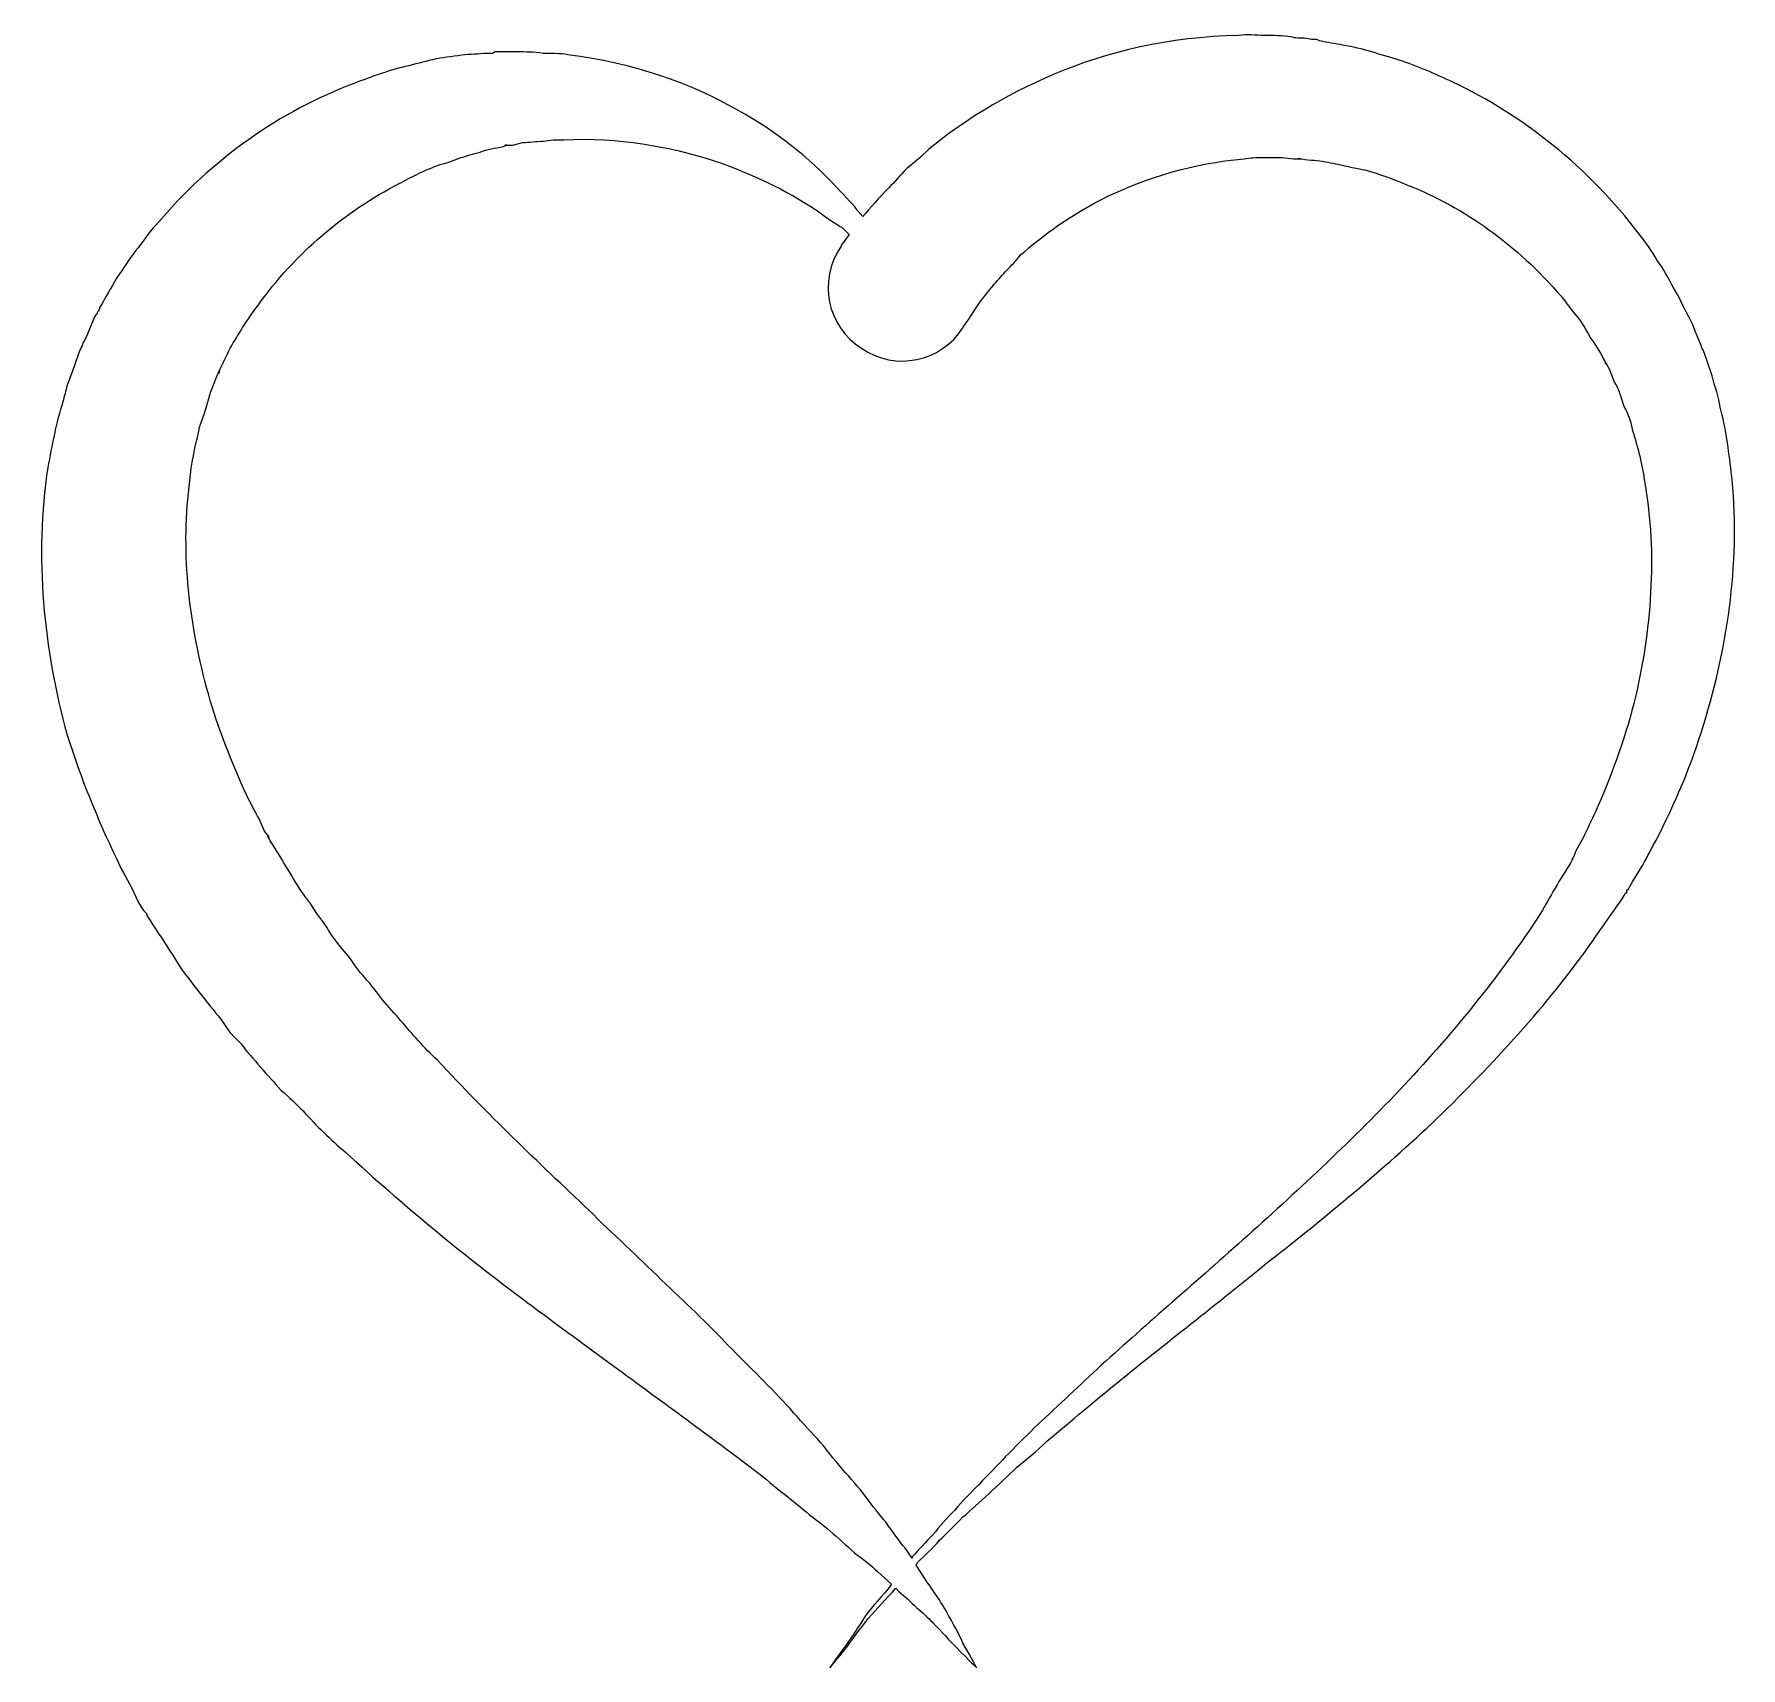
# Model space of a CAD drawing. Header units: centimetres. Extents: x -10.9 to 10.9, y -10.5 to 10.5.
import ezdxf

# ---------------------------------------------------------------- set-up
doc = ezdxf.new("R2010")
doc.units = ezdxf.units.CM
doc.header["$MEASUREMENT"] = 0
doc.layers.add('Layer 1', color=7, linetype='Continuous')

msp = doc.modelspace()

# ---------------------------------------------------------------- linework, layer by layer
at = {"layer": 'Layer 1'}
for points, knots in [([(0.36249, -9.14977), (0.36249, -9.14977), (0.41522, -9.2378), (0.41522, -9.2378), (0.41522, -9.2378), (0.5383, -9.43103), (0.66165, -9.58943), (0.74944, -9.74781), (0.74944, -9.74781), (0.83747, -9.90619), (0.90785, -10.0293), (0.96055, -10.15238), (0.96055, -10.15238), (1.08363, -10.36328), (1.13637, -10.46872), (1.13637, -10.46872), (1.13637, -10.46872), (1.13637, -10.46872), (1.04858, -10.38093), (0.87277, -10.20488), (0.87277, -10.20488), (0.78474, -10.11709), (0.69672, -10.01163), (0.57361, -9.88854), (0.57361, -9.88854), (0.4505, -9.76545), (0.29212, -9.6247), (0.13395, -9.48397), (0.13395, -9.48397), (0.13395, -9.48397), (0.09865, -9.44865), (0.09865, -9.44865), (0.09865, -9.44865), (-0.02443, -9.58941), (-0.14754, -9.71252), (-0.25298, -9.8356), (-0.25298, -9.8356), (-0.35865, -9.97633), (-0.44644, -10.08179), (-0.51682, -10.18747), (-0.51682, -10.18747), (-0.67523, -10.38093), (-0.74558, -10.46872), (-0.74558, -10.46872), (-0.74558, -10.46872), (-0.74558, -10.46872), (-0.6752, -10.36328), (-0.53447, -10.17006), (-0.53447, -10.17006), (-0.46409, -10.06439), (-0.37609, -9.9413), (-0.28828, -9.80052), (-0.28828, -9.80052), (-0.20025, -9.67744), (-0.07717, -9.55433), (0.04592, -9.39618), (0.04592, -9.39618), (0.04592, -9.39618), (-0.1299, -9.2378), (-0.1299, -9.2378), (-0.1299, -9.2378), (-0.21793, -9.14977), (-0.32336, -9.07939), (-0.4288, -8.99161), (-0.4288, -8.99161), (-0.53447, -8.90358), (-0.63991, -8.79791), (-0.74561, -8.71009), (-0.74561, -8.71009), (-0.85105, -8.62206), (-0.97416, -8.53406), (-1.09724, -8.4286), (-1.09724, -8.4286), (-1.22032, -8.32314), (-1.34343, -8.23511), (-1.46652, -8.12967), (-1.46652, -8.12967), (-1.5896, -8.024), (-1.73036, -7.91856), (-1.87112, -7.81312), (-1.87112, -7.81312), (-2.15261, -7.60201), (-2.4341, -7.39087), (-2.75041, -7.16232), (-2.75041, -7.16232), (-3.36612, -6.70504), (-4.05195, -6.21241), (-4.75569, -5.68473), (-4.75569, -5.68473), (-5.4766, -5.13961), (-6.2154, -4.54157), (-6.95419, -3.85574), (-6.95419, -3.85574), (-7.14742, -3.69755), (-7.32347, -3.52152), (-7.49928, -3.32805), (-7.49928, -3.32805), (-7.58731, -3.24002), (-7.6751, -3.15223), (-7.78077, -3.06421), (-7.78077, -3.06421), (-7.8688, -2.95877), (-7.95659, -2.87072), (-8.04461, -2.76528), (-8.04461, -2.76528), (-8.1324, -2.65987), (-8.22043, -2.57182), (-8.2908, -2.46614), (-8.2908, -2.46614), (-8.2908, -2.46614), (-8.43153, -2.32541), (-8.43153, -2.32541), (-8.43153, -2.32541), (-8.43153, -2.32541), (-8.55461, -2.14981), (-8.55461, -2.14981), (-8.55461, -2.14981), (-8.73043, -1.93846), (-8.90648, -1.70991), (-9.06465, -1.49904), (-9.06465, -1.49904), (-9.20538, -1.27028), (-9.3459, -1.05914), (-9.48663, -0.84814), (-9.48663, -0.84814), (-9.48663, -0.84814), (-9.50428, -0.81295), (-9.50428, -0.81295), (-9.50428, -0.81295), (-9.50428, -0.81295), (-9.50428, -0.79541), (-9.50428, -0.79541), (-9.50428, -0.79541), (-9.50428, -0.79541), (-9.53958, -0.76025), (-9.53958, -0.76025), (-9.53958, -0.76025), (-9.53958, -0.76025), (-9.55699, -0.74258), (-9.55699, -0.74258), (-9.55699, -0.74258), (-9.55699, -0.74258), (-9.6097, -0.65469), (-9.6097, -0.65469), (-9.6097, -0.65469), (-9.6097, -0.65469), (-9.69773, -0.46123), (-9.69773, -0.46123), (-9.69773, -0.46123), (-9.76811, -0.33815), (-9.83849, -0.2149), (-9.89119, -0.09182), (-9.89119, -0.09182), (-10.13738, 0.41822), (-10.3485, 0.9459), (-10.52431, 1.4911), (-10.52431, 1.4911), (-10.82345, 2.59918), (-10.94653, 3.77752), (-10.7705, 4.92076), (-10.7705, 4.92076), (-10.71777, 5.20214), (-10.66506, 5.50118), (-10.57727, 5.76499), (-10.57727, 5.76499), (-10.55962, 5.83524), (-10.54197, 5.90562), (-10.52433, 5.976), (-10.52433, 5.976), (-10.52433, 5.976), (-10.43654, 6.20465), (-10.43654, 6.20465), (-10.43654, 6.20465), (-10.43654, 6.20465), (-10.36616, 6.41576), (-10.36616, 6.41576), (-10.36616, 6.41576), (-10.33086, 6.48601), (-10.31345, 6.53884), (-10.27813, 6.59158), (-10.27813, 6.59158), (-10.27813, 6.59158), (-10.20775, 6.7675), (-10.20775, 6.7675), (-10.20775, 6.7675), (-10.20775, 6.7675), (-10.17267, 6.85542), (-10.17267, 6.85542), (-10.17267, 6.85542), (-10.13737, 6.90813), (-10.15502, 6.87296), (-10.13737, 6.89061), (-10.13737, 6.89061), (-10.13737, 6.89061), (-10.13737, 6.90815), (-10.13737, 6.90815), (-10.13737, 6.90815), (-10.13737, 6.90815), (-10.11972, 6.9258), (-10.11972, 6.9258), (-10.11972, 6.9258), (-10.11972, 6.9258), (-10.10231, 6.97853), (-10.10231, 6.97853), (-10.10231, 6.97853), (-10.03193, 7.10161), (-9.96158, 7.22472), (-9.8912, 7.34791), (-9.8912, 7.34791), (-9.80341, 7.47099), (-9.73279, 7.5941), (-9.64501, 7.69965), (-9.64501, 7.69965), (-9.55698, 7.80509), (-9.4866, 7.9283), (-9.38117, 8.03374), (-9.38117, 8.03374), (-8.67767, 8.87797), (-7.78071, 9.49358), (-6.84845, 9.84532), (-6.84845, 9.84532), (-6.61993, 9.93335), (-6.3735, 10.02124), (-6.14495, 10.07397), (-6.14495, 10.07397), (-6.02187, 10.10916), (-5.91643, 10.12681), (-5.79332, 10.162), (-5.79332, 10.162), (-5.67024, 10.17954), (-5.54689, 10.19708), (-5.4238, 10.21473), (-5.4238, 10.21473), (-5.31836, 10.21473), (-5.21269, 10.23227), (-5.10725, 10.23227), (-5.10725, 10.23227), (-5.10725, 10.23227), (-5.07221, 10.23228), (-5.07221, 10.23228), (-5.07221, 10.23228), (-5.07221, 10.23228), (-5.03691, 10.24993), (-5.03691, 10.24993), (-5.03691, 10.24993), (-5.03691, 10.24993), (-5.03691, 10.24993), (-5.03691, 10.24993), (-5.03691, 10.24993), (-5.03691, 10.24993), (-5.0195, 10.24993), (-5.0195, 10.24993), (-5.0195, 10.24993), (-5.0195, 10.24993), (-4.93148, 10.24993), (-4.93148, 10.24993), (-4.93148, 10.24993), (-4.87875, 10.24993), (-4.8084, 10.24993), (-4.75566, 10.24993), (-4.75566, 10.24993), (-4.64999, 10.24993), (-4.54455, 10.24993), (-4.42146, 10.23228), (-4.42146, 10.23228), (-4.31579, 10.23228), (-4.21035, 10.23228), (-4.10489, 10.21474), (-4.10489, 10.21474), (-3.26066, 10.10917), (-2.52186, 9.84536), (-1.94144, 9.51124), (-1.94144, 9.51124), (-1.36102, 9.19469), (-0.92139, 8.80774), (-0.60482, 8.45587), (-0.60482, 8.45587), (-0.49938, 8.35043), (-0.41133, 8.24486), (-0.32333, 8.13932), (-0.32333, 8.13932), (-0.23554, 8.24489), (-0.11246, 8.38562), (0.01089, 8.5087), (0.01089, 8.5087), (0.08127, 8.57908), (0.15141, 8.66697), (0.23941, 8.75489), (0.23941, 8.75489), (0.32744, 8.82527), (0.4329, 8.91316), (0.5209, 9.00122), (0.5209, 9.00122), (0.92526, 9.33531), (1.4706, 9.68705), (2.13901, 9.96856), (2.13901, 9.96856), (2.80745, 10.24994), (3.59872, 10.44341), (4.49568, 10.46092), (4.49568, 10.46092), (4.60135, 10.47857), (4.70679, 10.46092), (4.8299, 10.46092), (4.8299, 10.46092), (4.93534, 10.46092), (5.05866, 10.46092), (5.16412, 10.44338), (5.16412, 10.44338), (5.21683, 10.42573), (5.2872, 10.42573), (5.33994, 10.42573), (5.33994, 10.42573), (5.33994, 10.42573), (5.42797, 10.40819), (5.42797, 10.40819), (5.42797, 10.40819), (5.42797, 10.40819), (5.44561, 10.40821), (5.44561, 10.40821), (5.44561, 10.40821), (5.44561, 10.40821), (5.49832, 10.40821), (5.49832, 10.40821), (5.49832, 10.40821), (5.49832, 10.40821), (5.5334, 10.39056), (5.5334, 10.39056), (5.5334, 10.39056), (5.63907, 10.37302), (5.72686, 10.35548), (5.83254, 10.33783), (5.83254, 10.33783), (5.95562, 10.32029), (6.07873, 10.2851), (6.20182, 10.24994), (6.20182, 10.24994), (6.3249, 10.21475), (6.44801, 10.17956), (6.55369, 10.14437), (6.55369, 10.14437), (6.78224, 10.07399), (7.01076, 9.96855), (7.23954, 9.86299), (7.23954, 9.86299), (8.13648, 9.44087), (8.98076, 8.77256), (9.63151, 7.91066), (9.63151, 7.91066), (9.7193, 7.80509), (9.78992, 7.69965), (9.86006, 7.57657), (9.86006, 7.57657), (9.94809, 7.471), (10.00079, 7.34792), (10.07117, 7.2247), (10.07117, 7.2247), (10.14152, 7.11926), (10.19425, 6.97851), (10.26463, 6.85542), (10.26463, 6.85542), (10.26463, 6.85542), (10.31736, 6.74985), (10.31736, 6.74985), (10.31736, 6.74985), (10.31736, 6.74985), (10.35266, 6.66193), (10.35266, 6.66193), (10.35266, 6.66193), (10.35266, 6.66193), (10.42304, 6.48601), (10.42304, 6.48601), (10.42304, 6.48601), (10.44069, 6.4333), (10.47575, 6.38057), (10.49315, 6.31019), (10.49315, 6.31019), (10.49315, 6.31019), (10.56377, 6.09908), (10.56377, 6.09908), (10.56377, 6.09908), (10.59883, 5.95845), (10.65156, 5.8177), (10.66921, 5.69461), (10.66921, 5.69461), (10.73956, 5.43077), (10.77465, 5.14941), (10.80994, 4.86789), (10.80994, 4.86789), (10.93302, 3.77746), (10.77464, 2.66939), (10.45807, 1.63169), (10.45807, 1.63169), (10.2999, 1.10414), (10.08879, 0.61164), (9.8426, 0.13679), (9.8426, 0.13679), (9.77222, 0.01371), (9.71928, -0.10951), (9.64911, -0.21495), (9.64911, -0.21495), (9.64911, -0.21495), (9.54344, -0.39087), (9.54344, -0.39087), (9.54344, -0.39087), (9.54344, -0.39087), (9.49073, -0.47876), (9.49073, -0.47876), (9.49073, -0.47876), (9.49073, -0.47876), (9.47308, -0.49641), (9.47308, -0.49641), (9.47308, -0.49641), (9.47308, -0.49641), (9.47308, -0.5316), (9.47308, -0.5316), (9.47308, -0.5316), (9.47308, -0.5316), (9.45567, -0.5316), (9.45567, -0.5316), (9.45567, -0.5316), (9.45567, -0.5316), (9.438, -0.56679), (9.438, -0.56679), (9.438, -0.56679), (9.29727, -0.7778), (9.1391, -0.98904), (8.99837, -1.19991), (8.99837, -1.19991), (8.38266, -2.06155), (7.67918, -2.80061), (6.97568, -3.4862), (6.97568, -3.4862), (6.25453, -4.15464), (5.53338, -4.75268), (4.82988, -5.29778), (4.82988, -5.29778), (4.14403, -5.86076), (3.47558, -6.37082), (2.87755, -6.86319), (2.87755, -6.86319), (2.57865, -7.10938), (2.29713, -7.33814), (2.03356, -7.56693), (2.03356, -7.56693), (1.91024, -7.69001), (1.76972, -7.79548), (1.64663, -7.90089), (1.64663, -7.90089), (1.52331, -8.02397), (1.40022, -8.12965), (1.29476, -8.23511), (1.29476, -8.23511), (1.17168, -8.34078), (1.066, -8.44622), (0.96056, -8.53404), (0.96056, -8.53404), (0.85512, -8.63971), (0.74945, -8.74539), (0.66166, -8.83318), (0.66166, -8.83318), (0.57363, -8.93862), (0.4682, -9.02667), (0.38017, -9.1147), (0.38017, -9.1147), (0.38017, -9.1147), (0.36249, -9.14977), (0.36249, -9.14977)], [0, 0, 0, 0, 0.00847458, 0.00847458, 0.00847458, 0.00847458, 0.01694915, 0.01694915, 0.01694915, 0.01694915, 0.02542373, 0.02542373, 0.02542373, 0.02542373, 0.03389831, 0.03389831, 0.03389831, 0.03389831, 0.04237288, 0.04237288, 0.04237288, 0.04237288, 0.05084746, 0.05084746, 0.05084746, 0.05084746, 0.05932203, 0.05932203, 0.05932203, 0.05932203, 0.06779661, 0.06779661, 0.06779661, 0.06779661, 0.07627119, 0.07627119, 0.07627119, 0.07627119, 0.08474576, 0.08474576, 0.08474576, 0.08474576, 0.09322034, 0.09322034, 0.09322034, 0.09322034, 0.10169492, 0.10169492, 0.10169492, 0.10169492, 0.11016949, 0.11016949, 0.11016949, 0.11016949, 0.11864407, 0.11864407, 0.11864407, 0.11864407, 0.12711864, 0.12711864, 0.12711864, 0.12711864, 0.13559322, 0.13559322, 0.13559322, 0.13559322, 0.1440678, 0.1440678, 0.1440678, 0.1440678, 0.15254237, 0.15254237, 0.15254237, 0.15254237, 0.16101695, 0.16101695, 0.16101695, 0.16101695, 0.16949153, 0.16949153, 0.16949153, 0.16949153, 0.1779661, 0.1779661, 0.1779661, 0.1779661, 0.18644068, 0.18644068, 0.18644068, 0.18644068, 0.19491525, 0.19491525, 0.19491525, 0.19491525, 0.20338983, 0.20338983, 0.20338983, 0.20338983, 0.21186441, 0.21186441, 0.21186441, 0.21186441, 0.22033898, 0.22033898, 0.22033898, 0.22033898, 0.22881356, 0.22881356, 0.22881356, 0.22881356, 0.23728814, 0.23728814, 0.23728814, 0.23728814, 0.24576271, 0.24576271, 0.24576271, 0.24576271, 0.25423729, 0.25423729, 0.25423729, 0.25423729, 0.26271186, 0.26271186, 0.26271186, 0.26271186, 0.27118644, 0.27118644, 0.27118644, 0.27118644, 0.27966102, 0.27966102, 0.27966102, 0.27966102, 0.28813559, 0.28813559, 0.28813559, 0.28813559, 0.29661017, 0.29661017, 0.29661017, 0.29661017, 0.30508475, 0.30508475, 0.30508475, 0.30508475, 0.31355932, 0.31355932, 0.31355932, 0.31355932, 0.3220339, 0.3220339, 0.3220339, 0.3220339, 0.33050847, 0.33050847, 0.33050847, 0.33050847, 0.33898305, 0.33898305, 0.33898305, 0.33898305, 0.34745763, 0.34745763, 0.34745763, 0.34745763, 0.3559322, 0.3559322, 0.3559322, 0.3559322, 0.36440678, 0.36440678, 0.36440678, 0.36440678, 0.37288136, 0.37288136, 0.37288136, 0.37288136, 0.38135593, 0.38135593, 0.38135593, 0.38135593, 0.38983051, 0.38983051, 0.38983051, 0.38983051, 0.39830508, 0.39830508, 0.39830508, 0.39830508, 0.40677966, 0.40677966, 0.40677966, 0.40677966, 0.41525424, 0.41525424, 0.41525424, 0.41525424, 0.42372881, 0.42372881, 0.42372881, 0.42372881, 0.43220339, 0.43220339, 0.43220339, 0.43220339, 0.44067797, 0.44067797, 0.44067797, 0.44067797, 0.44915254, 0.44915254, 0.44915254, 0.44915254, 0.45762712, 0.45762712, 0.45762712, 0.45762712, 0.46610169, 0.46610169, 0.46610169, 0.46610169, 0.47457627, 0.47457627, 0.47457627, 0.47457627, 0.48305085, 0.48305085, 0.48305085, 0.48305085, 0.49152542, 0.49152542, 0.49152542, 0.49152542, 0.5, 0.5, 0.5, 0.5, 0.50847458, 0.50847458, 0.50847458, 0.50847458, 0.51694915, 0.51694915, 0.51694915, 0.51694915, 0.52542373, 0.52542373, 0.52542373, 0.52542373, 0.53389831, 0.53389831, 0.53389831, 0.53389831, 0.54237288, 0.54237288, 0.54237288, 0.54237288, 0.55084746, 0.55084746, 0.55084746, 0.55084746, 0.55932203, 0.55932203, 0.55932203, 0.55932203, 0.56779661, 0.56779661, 0.56779661, 0.56779661, 0.57627119, 0.57627119, 0.57627119, 0.57627119, 0.58474576, 0.58474576, 0.58474576, 0.58474576, 0.59322034, 0.59322034, 0.59322034, 0.59322034, 0.60169492, 0.60169492, 0.60169492, 0.60169492, 0.61016949, 0.61016949, 0.61016949, 0.61016949, 0.61864407, 0.61864407, 0.61864407, 0.61864407, 0.62711864, 0.62711864, 0.62711864, 0.62711864, 0.63559322, 0.63559322, 0.63559322, 0.63559322, 0.6440678, 0.6440678, 0.6440678, 0.6440678, 0.65254237, 0.65254237, 0.65254237, 0.65254237, 0.66101695, 0.66101695, 0.66101695, 0.66101695, 0.66949153, 0.66949153, 0.66949153, 0.66949153, 0.6779661, 0.6779661, 0.6779661, 0.6779661, 0.68644068, 0.68644068, 0.68644068, 0.68644068, 0.69491525, 0.69491525, 0.69491525, 0.69491525, 0.70338983, 0.70338983, 0.70338983, 0.70338983, 0.71186441, 0.71186441, 0.71186441, 0.71186441, 0.72033898, 0.72033898, 0.72033898, 0.72033898, 0.72881356, 0.72881356, 0.72881356, 0.72881356, 0.73728814, 0.73728814, 0.73728814, 0.73728814, 0.74576271, 0.74576271, 0.74576271, 0.74576271, 0.75423729, 0.75423729, 0.75423729, 0.75423729, 0.76271186, 0.76271186, 0.76271186, 0.76271186, 0.77118644, 0.77118644, 0.77118644, 0.77118644, 0.77966102, 0.77966102, 0.77966102, 0.77966102, 0.78813559, 0.78813559, 0.78813559, 0.78813559, 0.79661017, 0.79661017, 0.79661017, 0.79661017, 0.80508475, 0.80508475, 0.80508475, 0.80508475, 0.81355932, 0.81355932, 0.81355932, 0.81355932, 0.8220339, 0.8220339, 0.8220339, 0.8220339, 0.83050847, 0.83050847, 0.83050847, 0.83050847, 0.83898305, 0.83898305, 0.83898305, 0.83898305, 0.84745763, 0.84745763, 0.84745763, 0.84745763, 0.8559322, 0.8559322, 0.8559322, 0.8559322, 0.86440678, 0.86440678, 0.86440678, 0.86440678, 0.87288136, 0.87288136, 0.87288136, 0.87288136, 0.88135593, 0.88135593, 0.88135593, 0.88135593, 0.88983051, 0.88983051, 0.88983051, 0.88983051, 0.89830508, 0.89830508, 0.89830508, 0.89830508, 0.90677966, 0.90677966, 0.90677966, 0.90677966, 0.91525424, 0.91525424, 0.91525424, 0.91525424, 0.92372881, 0.92372881, 0.92372881, 0.92372881, 0.93220339, 0.93220339, 0.93220339, 0.93220339, 0.94067797, 0.94067797, 0.94067797, 0.94067797, 0.94915254, 0.94915254, 0.94915254, 0.94915254, 0.95762712, 0.95762712, 0.95762712, 0.95762712, 0.96610169, 0.96610169, 0.96610169, 0.96610169, 0.97457627, 0.97457627, 0.97457627, 0.97457627, 0.98305085, 0.98305085, 0.98305085, 0.98305085, 1, 1, 1, 1]), ([(-0.49939, 7.91062), (-0.49939, 7.91062), (-0.58718, 7.99854), (-0.58718, 7.99854), (-0.58718, 7.99854), (-0.67521, 8.05138), (-0.763, 8.10411), (-0.85102, 8.17446), (-0.85102, 8.17446), (-1.20265, 8.42065), (-1.6776, 8.66696), (-2.24035, 8.86042), (-2.24035, 8.86042), (-2.80333, 9.03624), (-3.45413, 9.15945), (-4.1576, 9.12426), (-4.1576, 9.12426), (-4.24563, 9.12426), (-4.33342, 9.12426), (-4.42144, 9.10661), (-4.42144, 9.10661), (-4.50947, 9.10661), (-4.59726, 9.08907), (-4.68528, 9.08907), (-4.68528, 9.08907), (-4.68528, 9.08907), (-4.80836, 9.05388), (-4.80836, 9.05388), (-4.80836, 9.05388), (-4.80836, 9.05388), (-4.87874, 9.05388), (-4.87874, 9.05388), (-4.87874, 9.05388), (-4.87874, 9.05388), (-4.89639, 9.05388), (-4.89639, 9.05388), (-4.89639, 9.05388), (-4.89639, 9.05388), (-4.9138, 9.05388), (-4.9138, 9.05388), (-4.9138, 9.05388), (-4.87872, 9.05388), (-4.89639, 9.05388), (-4.89639, 9.05388), (-4.89639, 9.05388), (-4.89639, 9.05388), (-4.93145, 9.03623), (-4.93145, 9.03623), (-4.93145, 9.03623), (-5.03689, 9.01869), (-5.14256, 9.00117), (-5.23035, 8.96598), (-5.23035, 8.96598), (-5.31838, 8.94833), (-5.4064, 8.91314), (-5.47654, 8.8956), (-5.47654, 8.8956), (-5.56457, 8.86041), (-5.65259, 8.82522), (-5.74038, 8.80768), (-5.74038, 8.80768), (-5.93384, 8.7373), (-6.1099, 8.6493), (-6.26807, 8.56138), (-6.26807, 8.56138), (-6.95413, 8.20964), (-7.6049, 7.66442), (-8.07965, 6.9961), (-8.07965, 6.9961), (-8.20273, 6.83769), (-8.30841, 6.66188), (-8.41387, 6.48596), (-8.41387, 6.48596), (-8.46658, 6.39807), (-8.5019, 6.2925), (-8.5546, 6.2046), (-8.5546, 6.2046), (-8.5546, 6.2046), (-8.57201, 6.16941), (-8.57201, 6.16941), (-8.57201, 6.16941), (-8.57201, 6.16941), (-8.57201, 6.15187), (-8.57201, 6.15187), (-8.57201, 6.15187), (-8.57201, 6.15187), (-8.57201, 6.13422), (-8.57201, 6.13422), (-8.57201, 6.13422), (-8.57201, 6.15187), (-8.58966, 6.09903), (-8.57201, 6.16941), (-8.57201, 6.16941), (-8.57201, 6.16941), (-8.60731, 6.08152), (-8.60731, 6.08152), (-8.60731, 6.08152), (-8.60731, 6.08152), (-8.67769, 5.9056), (-8.67769, 5.9056), (-8.67769, 5.9056), (-8.69534, 5.85287), (-8.71275, 5.78252), (-8.73042, 5.72978), (-8.73042, 5.72978), (-8.73042, 5.72978), (-8.76572, 5.60656), (-8.76572, 5.60656), (-8.76572, 5.60656), (-8.76572, 5.60656), (-8.81845, 5.46593), (-8.81845, 5.46593), (-8.81845, 5.46593), (-8.83586, 5.41309), (-8.83586, 5.36039), (-8.85351, 5.30766), (-8.85351, 5.30766), (-8.90645, 5.09655), (-8.94154, 4.88554), (-8.95895, 4.67441), (-8.95895, 4.67441), (-9.06465, 3.81264), (-8.95895, 2.89802), (-8.71276, 2.01871), (-8.71276, 2.01871), (-8.58968, 1.57892), (-8.41386, 1.13929), (-8.2204, 0.71717), (-8.2204, 0.71717), (-8.16769, 0.6116), (-8.11496, 0.50606), (-8.06199, 0.41814), (-8.06199, 0.41814), (-8.06199, 0.41814), (-7.99188, 0.25987), (-7.99188, 0.25987), (-7.99188, 0.25987), (-7.99188, 0.25987), (-7.93891, 0.18949), (-7.93891, 0.18949), (-7.93891, 0.18949), (-7.93891, 0.18949), (-7.93891, 0.17195), (-7.93891, 0.17195), (-7.93891, 0.17195), (-7.92126, 0.13676), (-7.95656, 0.18949), (-7.95656, 0.18949), (-7.95656, 0.18949), (-7.95656, 0.18949), (-7.93891, 0.17195), (-7.93891, 0.17195), (-7.93891, 0.17195), (-7.93891, 0.17195), (-7.92126, 0.13676), (-7.92126, 0.13676), (-7.92126, 0.13676), (-7.78074, -0.07435), (-7.65766, -0.30303), (-7.51692, -0.51401), (-7.51692, -0.51401), (-7.48184, -0.56685), (-7.44654, -0.61955), (-7.41125, -0.65474), (-7.41125, -0.65474), (-7.41125, -0.65474), (-7.32346, -0.79547), (-7.32346, -0.79547), (-7.32346, -0.79547), (-7.25308, -0.88339), (-7.18273, -0.98907), (-7.13, -1.07685), (-7.13, -1.07685), (-7.13, -1.07685), (-7.02433, -1.21758), (-7.02433, -1.21758), (-7.02433, -1.21758), (-7.02433, -1.21758), (-6.91889, -1.34066), (-6.91889, -1.34066), (-6.91889, -1.34066), (-6.84851, -1.4461), (-6.77816, -1.53415), (-6.70802, -1.62218), (-6.70802, -1.62218), (-6.61999, -1.70994), (-6.54961, -1.81541), (-6.47926, -1.90343), (-6.47926, -1.90343), (-6.40891, -1.99145), (-6.32085, -2.07927), (-6.2505, -2.16727), (-6.2505, -2.16727), (-6.09233, -2.34311), (-5.9516, -2.51914), (-5.77578, -2.67731), (-5.77578, -2.67731), (-5.14266, -3.36314), (-4.47424, -3.99628), (-3.84112, -4.59456), (-3.84112, -4.59456), (-3.52431, -4.91087), (-3.208, -5.19239), (-2.90886, -5.4915), (-2.90886, -5.4915), (-2.60996, -5.77302), (-2.31103, -6.05427), (-2.04722, -6.33549), (-2.04722, -6.33549), (-1.76573, -6.61701), (-1.50189, -6.88082), (-1.25569, -7.14467), (-1.25569, -7.14467), (-1.13261, -7.2854), (-1.02693, -7.40851), (-0.90382, -7.5316), (-0.90382, -7.5316), (-0.79838, -7.65468), (-0.69271, -7.79547), (-0.58725, -7.91855), (-0.58725, -7.91855), (-0.48181, -8.04163), (-0.37614, -8.14707), (-0.28835, -8.27015), (-0.28835, -8.27015), (-0.20032, -8.39323), (-0.11253, -8.49891), (-0.02451, -8.60461), (-0.02451, -8.60461), (0.06352, -8.72769), (0.1339, -8.83316), (0.2219, -8.93859), (0.2219, -8.93859), (0.2219, -8.93859), (0.30969, -9.06167), (0.30969, -9.06167), (0.30969, -9.06167), (0.30969, -9.06167), (0.30969, -9.04402), (0.30969, -9.04402), (0.30969, -9.04402), (0.39772, -8.95623), (0.48551, -8.85077), (0.57353, -8.76277), (0.57353, -8.76277), (0.66156, -8.6571), (0.74935, -8.55166), (0.85502, -8.4462), (0.85502, -8.4462), (0.96046, -8.32312), (1.06589, -8.21765), (1.17157, -8.11198), (1.17157, -8.11198), (1.27701, -7.9889), (1.40012, -7.88322), (1.50579, -7.76011), (1.50579, -7.76011), (1.62887, -7.63703), (1.75198, -7.51392), (1.87507, -7.39083), (1.87507, -7.39083), (2.13891, -7.14464), (2.40276, -6.89847), (2.68401, -6.63462), (2.68401, -6.63462), (3.26443, -6.10693), (3.89752, -5.5616), (4.54829, -4.98145), (4.54829, -4.98145), (5.21673, -4.38317), (5.9028, -3.75005), (6.55357, -3.0642), (6.55357, -3.0642), (7.20437, -2.37835), (7.83746, -1.60449), (8.36517, -0.79542), (8.36517, -0.79542), (8.48825, -0.58431), (8.61136, -0.35566), (8.7521, -0.14465), (8.7521, -0.14465), (8.7521, -0.14465), (8.76951, -0.10946), (8.76951, -0.10946), (8.76951, -0.10946), (8.76951, -0.10946), (8.78716, -0.09181), (8.78716, -0.09181), (8.78716, -0.09181), (8.78716, -0.09181), (8.76951, -0.10946), (8.76951, -0.09181), (8.76951, -0.09181), (8.76951, -0.09181), (8.78716, -0.07427), (8.78716, -0.07427), (8.78716, -0.07427), (8.78716, -0.07427), (8.82222, 0.01376), (8.82222, 0.01376), (8.82222, 0.01376), (8.82222, 0.01376), (8.91025, 0.17203), (8.91025, 0.17203), (8.91025, 0.17203), (8.96296, 0.27747), (9.01592, 0.40068), (9.06842, 0.50612), (9.06842, 0.50612), (9.26212, 0.94591), (9.43794, 1.42073), (9.56105, 1.89558), (9.56105, 1.89558), (9.78981, 2.82773), (9.85995, 3.81272), (9.70178, 4.72734), (9.70178, 4.72734), (9.66672, 4.95599), (9.61375, 5.18465), (9.54337, 5.39565), (9.54337, 5.39565), (9.52596, 5.50122), (9.49066, 5.60666), (9.43793, 5.69468), (9.43793, 5.69468), (9.43793, 5.69468), (9.38522, 5.85295), (9.38522, 5.85295), (9.38522, 5.85295), (9.36757, 5.90568), (9.34992, 5.95852), (9.31484, 6.01122), (9.31484, 6.01122), (9.31484, 6.01122), (9.24449, 6.18717), (9.24449, 6.18717), (9.24449, 6.18717), (9.24449, 6.18717), (9.19176, 6.27506), (9.19176, 6.27506), (9.19176, 6.27506), (9.22684, 6.22222), (9.20917, 6.25741), (9.20917, 6.25741), (9.20917, 6.25741), (9.20917, 6.25741), (9.19177, 6.2574), (9.19177, 6.2574), (9.19177, 6.2574), (9.19177, 6.2574), (9.19177, 6.27505), (9.19177, 6.27505), (9.19177, 6.27505), (9.19177, 6.27505), (9.17412, 6.31024), (9.17412, 6.31024), (9.17412, 6.31024), (9.12141, 6.41578), (9.06845, 6.5037), (8.9983, 6.5916), (8.9983, 6.5916), (8.94533, 6.69717), (8.89263, 6.78506), (8.82225, 6.87298), (8.82225, 6.87298), (8.75214, 6.94336), (8.69917, 7.03125), (8.62902, 7.11928), (8.62902, 7.11928), (8.06604, 7.77005), (7.38019, 8.26244), (6.65904, 8.54393), (6.65904, 8.54393), (6.48301, 8.61418), (6.30717, 8.68456), (6.11373, 8.73739), (6.11373, 8.73739), (6.02594, 8.75493), (5.93789, 8.77258), (5.84986, 8.79012), (5.84986, 8.79012), (5.77975, 8.80777), (5.69169, 8.82531), (5.60367, 8.84285), (5.60367, 8.84285), (5.51591, 8.8605), (5.41021, 8.8605), (5.30477, 8.87804), (5.30477, 8.87804), (5.30477, 8.87804), (5.26972, 8.87804), (5.26972, 8.87804), (5.26972, 8.87804), (5.26972, 8.87804), (5.2344, 8.89569), (5.28713, 8.87804), (5.28713, 8.87804), (5.28713, 8.87804), (5.26972, 8.87804), (5.26972, 8.87804), (5.26972, 8.87804), (5.26972, 8.87804), (5.25205, 8.87804), (5.25205, 8.87804), (5.25205, 8.87804), (5.25205, 8.87804), (5.1991, 8.87804), (5.1991, 8.87804), (5.1991, 8.87804), (5.1991, 8.87804), (5.05858, 8.89569), (5.05858, 8.89569), (5.05858, 8.89569), (4.97055, 8.89569), (4.90017, 8.89569), (4.81217, 8.89569), (4.81217, 8.89569), (4.72438, 8.89569), (4.63633, 8.89569), (4.56595, 8.87804), (4.56595, 8.87804), (3.89753, 8.82533), (3.31738, 8.63185), (2.82475, 8.40322), (2.82475, 8.40322), (2.3498, 8.17457), (1.98052, 7.89318), (1.699, 7.64688), (1.699, 7.64688), (1.64653, 7.57663), (1.57592, 7.50625), (1.52318, 7.45342), (1.52318, 7.45342), (1.47045, 7.40069), (1.41774, 7.33034), (1.36501, 7.2776), (1.36501, 7.2776), (1.27698, 7.17203), (1.22425, 7.10168), (1.17152, 7.03127), (1.17152, 7.03127), (1.03079, 6.82026), (0.96041, 6.71472), (0.96041, 6.71472), (0.96041, 6.71472), (0.67892, 6.27506), (0.0985, 6.15198), (-0.34113, 6.45088), (-0.34113, 6.45088), (-0.78079, 6.73237), (-0.9039, 7.31276), (-0.60497, 7.75242), (-0.60497, 7.75242), (-0.60497, 7.77007), (-0.58732, 7.78761), (-0.58732, 7.78761), (-0.58732, 7.78761), (-0.58732, 7.78761), (-0.49939, 7.91062), (-0.49939, 7.91062)], [0, 0, 0, 0, 0.00862069, 0.00862069, 0.00862069, 0.00862069, 0.01724138, 0.01724138, 0.01724138, 0.01724138, 0.02586207, 0.02586207, 0.02586207, 0.02586207, 0.03448276, 0.03448276, 0.03448276, 0.03448276, 0.04310345, 0.04310345, 0.04310345, 0.04310345, 0.05172414, 0.05172414, 0.05172414, 0.05172414, 0.06034483, 0.06034483, 0.06034483, 0.06034483, 0.06896552, 0.06896552, 0.06896552, 0.06896552, 0.07758621, 0.07758621, 0.07758621, 0.07758621, 0.0862069, 0.0862069, 0.0862069, 0.0862069, 0.09482759, 0.09482759, 0.09482759, 0.09482759, 0.10344828, 0.10344828, 0.10344828, 0.10344828, 0.11206897, 0.11206897, 0.11206897, 0.11206897, 0.12068966, 0.12068966, 0.12068966, 0.12068966, 0.12931034, 0.12931034, 0.12931034, 0.12931034, 0.13793103, 0.13793103, 0.13793103, 0.13793103, 0.14655172, 0.14655172, 0.14655172, 0.14655172, 0.15517241, 0.15517241, 0.15517241, 0.15517241, 0.1637931, 0.1637931, 0.1637931, 0.1637931, 0.17241379, 0.17241379, 0.17241379, 0.17241379, 0.18103448, 0.18103448, 0.18103448, 0.18103448, 0.18965517, 0.18965517, 0.18965517, 0.18965517, 0.19827586, 0.19827586, 0.19827586, 0.19827586, 0.20689655, 0.20689655, 0.20689655, 0.20689655, 0.21551724, 0.21551724, 0.21551724, 0.21551724, 0.22413793, 0.22413793, 0.22413793, 0.22413793, 0.23275862, 0.23275862, 0.23275862, 0.23275862, 0.24137931, 0.24137931, 0.24137931, 0.24137931, 0.25, 0.25, 0.25, 0.25, 0.25862069, 0.25862069, 0.25862069, 0.25862069, 0.26724138, 0.26724138, 0.26724138, 0.26724138, 0.27586207, 0.27586207, 0.27586207, 0.27586207, 0.28448276, 0.28448276, 0.28448276, 0.28448276, 0.29310345, 0.29310345, 0.29310345, 0.29310345, 0.30172414, 0.30172414, 0.30172414, 0.30172414, 0.31034483, 0.31034483, 0.31034483, 0.31034483, 0.31896552, 0.31896552, 0.31896552, 0.31896552, 0.32758621, 0.32758621, 0.32758621, 0.32758621, 0.3362069, 0.3362069, 0.3362069, 0.3362069, 0.34482759, 0.34482759, 0.34482759, 0.34482759, 0.35344828, 0.35344828, 0.35344828, 0.35344828, 0.36206897, 0.36206897, 0.36206897, 0.36206897, 0.37068966, 0.37068966, 0.37068966, 0.37068966, 0.37931034, 0.37931034, 0.37931034, 0.37931034, 0.38793103, 0.38793103, 0.38793103, 0.38793103, 0.39655172, 0.39655172, 0.39655172, 0.39655172, 0.40517241, 0.40517241, 0.40517241, 0.40517241, 0.4137931, 0.4137931, 0.4137931, 0.4137931, 0.42241379, 0.42241379, 0.42241379, 0.42241379, 0.43103448, 0.43103448, 0.43103448, 0.43103448, 0.43965517, 0.43965517, 0.43965517, 0.43965517, 0.44827586, 0.44827586, 0.44827586, 0.44827586, 0.45689655, 0.45689655, 0.45689655, 0.45689655, 0.46551724, 0.46551724, 0.46551724, 0.46551724, 0.47413793, 0.47413793, 0.47413793, 0.47413793, 0.48275862, 0.48275862, 0.48275862, 0.48275862, 0.49137931, 0.49137931, 0.49137931, 0.49137931, 0.5, 0.5, 0.5, 0.5, 0.50862069, 0.50862069, 0.50862069, 0.50862069, 0.51724138, 0.51724138, 0.51724138, 0.51724138, 0.52586207, 0.52586207, 0.52586207, 0.52586207, 0.53448276, 0.53448276, 0.53448276, 0.53448276, 0.54310345, 0.54310345, 0.54310345, 0.54310345, 0.55172414, 0.55172414, 0.55172414, 0.55172414, 0.56034483, 0.56034483, 0.56034483, 0.56034483, 0.56896552, 0.56896552, 0.56896552, 0.56896552, 0.57758621, 0.57758621, 0.57758621, 0.57758621, 0.5862069, 0.5862069, 0.5862069, 0.5862069, 0.59482759, 0.59482759, 0.59482759, 0.59482759, 0.60344828, 0.60344828, 0.60344828, 0.60344828, 0.61206897, 0.61206897, 0.61206897, 0.61206897, 0.62068966, 0.62068966, 0.62068966, 0.62068966, 0.62931034, 0.62931034, 0.62931034, 0.62931034, 0.63793103, 0.63793103, 0.63793103, 0.63793103, 0.64655172, 0.64655172, 0.64655172, 0.64655172, 0.65517241, 0.65517241, 0.65517241, 0.65517241, 0.6637931, 0.6637931, 0.6637931, 0.6637931, 0.67241379, 0.67241379, 0.67241379, 0.67241379, 0.68103448, 0.68103448, 0.68103448, 0.68103448, 0.68965517, 0.68965517, 0.68965517, 0.68965517, 0.69827586, 0.69827586, 0.69827586, 0.69827586, 0.70689655, 0.70689655, 0.70689655, 0.70689655, 0.71551724, 0.71551724, 0.71551724, 0.71551724, 0.72413793, 0.72413793, 0.72413793, 0.72413793, 0.73275862, 0.73275862, 0.73275862, 0.73275862, 0.74137931, 0.74137931, 0.74137931, 0.74137931, 0.75, 0.75, 0.75, 0.75, 0.75862069, 0.75862069, 0.75862069, 0.75862069, 0.76724138, 0.76724138, 0.76724138, 0.76724138, 0.77586207, 0.77586207, 0.77586207, 0.77586207, 0.78448276, 0.78448276, 0.78448276, 0.78448276, 0.79310345, 0.79310345, 0.79310345, 0.79310345, 0.80172414, 0.80172414, 0.80172414, 0.80172414, 0.81034483, 0.81034483, 0.81034483, 0.81034483, 0.81896552, 0.81896552, 0.81896552, 0.81896552, 0.82758621, 0.82758621, 0.82758621, 0.82758621, 0.8362069, 0.8362069, 0.8362069, 0.8362069, 0.84482759, 0.84482759, 0.84482759, 0.84482759, 0.85344828, 0.85344828, 0.85344828, 0.85344828, 0.86206897, 0.86206897, 0.86206897, 0.86206897, 0.87068966, 0.87068966, 0.87068966, 0.87068966, 0.87931034, 0.87931034, 0.87931034, 0.87931034, 0.88793103, 0.88793103, 0.88793103, 0.88793103, 0.89655172, 0.89655172, 0.89655172, 0.89655172, 0.90517241, 0.90517241, 0.90517241, 0.90517241, 0.9137931, 0.9137931, 0.9137931, 0.9137931, 0.92241379, 0.92241379, 0.92241379, 0.92241379, 0.93103448, 0.93103448, 0.93103448, 0.93103448, 0.93965517, 0.93965517, 0.93965517, 0.93965517, 0.94827586, 0.94827586, 0.94827586, 0.94827586, 0.95689655, 0.95689655, 0.95689655, 0.95689655, 0.96551724, 0.96551724, 0.96551724, 0.96551724, 0.97413793, 0.97413793, 0.97413793, 0.97413793, 0.98275862, 0.98275862, 0.98275862, 0.98275862, 1, 1, 1, 1])]:
    msp.add_open_spline(points, degree=3, knots=knots, dxfattribs=at)

doc.saveas('drawing.dxf')
